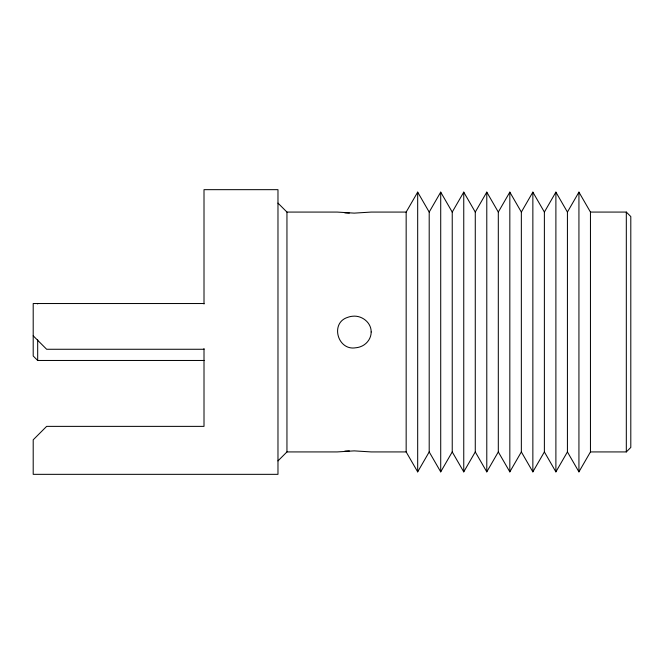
<?xml version="1.0" encoding="UTF-8"?>
<svg xmlns="http://www.w3.org/2000/svg" width="664" height="664" viewBox="0 0 664 664"><rect width="100%" height="100%" fill="white"/><g stroke="black" fill="none" stroke-linecap="round" stroke-linejoin="round"><path stroke-width="1" d="M429.201 451.927L417.681 471.872L406.161 451.927L406.161 212.073L417.681 192.128L429.201 212.073L429.201 451.927L440.713 471.872L452.234 451.927L452.234 212.073L463.754 192.128L475.275 212.073L475.275 451.927L463.754 471.872L452.234 451.927M429.201 212.073L440.713 192.128L452.234 212.073M475.275 212.073L486.787 192.128L498.307 212.073L498.307 451.927L486.787 471.872L475.275 451.927M498.307 212.073L509.827 192.128L521.348 212.073L521.348 451.927L509.827 471.872L498.307 451.927M521.348 212.073L532.86 192.128L544.38 212.073L544.38 451.927L532.86 471.872L521.348 451.927M544.38 212.073L555.892 192.128L567.421 212.073L567.421 451.927L578.933 471.872L590.454 451.927L590.454 212.073L578.933 192.128L567.421 212.073M544.38 451.927L555.892 471.872L567.421 451.927M277.975 460.891L286.948 451.927L286.948 212.073L277.975 203.109M590.454 451.927L626.318 451.927L630.8 447.436L630.8 216.564L626.318 212.073L590.454 212.073M286.948 212.073L337.204 212.073L354.194 213.127L371.176 212.073L406.161 212.073M204.006 303.531L33.2 303.531L33.2 355.987L37.682 360.469L204.122 360.469M204.006 349.264L46.646 349.264L33.2 335.81M286.948 451.927L337.204 451.927L354.194 450.873L371.176 451.927L406.161 451.927M626.318 212.073L626.318 451.927M578.933 192.128L578.933 471.872M555.892 192.128L555.892 471.872M532.86 192.128L532.86 471.872M509.827 192.128L509.827 471.872M486.787 192.128L486.787 471.872M463.754 192.128L463.754 471.872M440.713 192.128L440.713 471.872M417.681 192.128L417.681 471.872M204.006 304.004L204.006 189.663L277.975 189.663L277.975 474.337L33.2 474.337L33.2 439.817L46.646 426.371L204.006 426.371L204.006 348.542M37.682 303.531L37.682 303.963M37.682 339.819L37.682 360.469M349.33 213.094A17.563 1.818 0.4 0 1 344.774 212.862M344.774 451.138A17.563 1.818 -0.4 0 1 349.33 450.906M371.176 331.975C371.251 338.549 366.578 344.566 360.461 346.716A18.26 18.102 -0.1 0 1 355.771 347.762C337.619 351.032 329.709 322.671 347.928 317.284A18.293 18.136 -0.1 0 1 352.609 316.238C361.731 315.151 371.325 322.463 371.176 331.975"/></g></svg>
